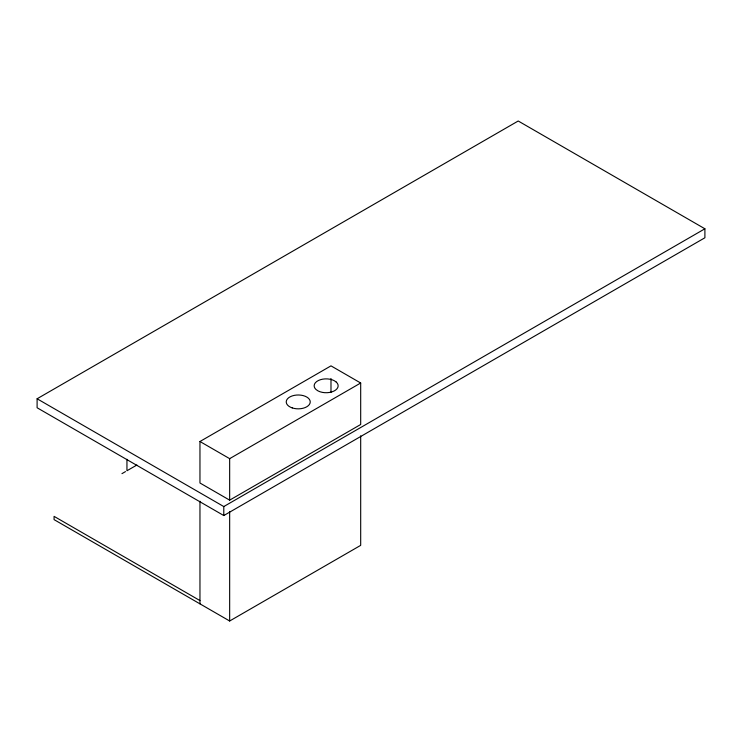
<?xml version="1.0" encoding="UTF-8"?>
<svg xmlns="http://www.w3.org/2000/svg" width="742" height="742" viewBox="0 0 742 742"><rect width="100%" height="100%" fill="white"/><g stroke="black" fill="none" stroke-linecap="round" stroke-linejoin="round"><path stroke-width="1.11" d="M37.1 398.769L518.213 121.002L704.9 228.786L704.9 237.774L223.787 515.542L37.1 407.757L37.1 398.769L223.787 506.554L704.9 228.786M121.957 473.646L125.491 471.606M136.899 465.021L126.947 470.762L126.947 459.279M199.96 441.509L330.988 365.862L360.686 383.011L360.686 424.498L229.658 500.145L199.96 482.996L199.96 441.509L229.658 458.658L360.686 383.011M199.96 600.584L54.073 516.358L54.073 519.623L229.658 620.998L360.686 545.351L360.686 435.795M330.988 378.541L330.988 392.37M229.658 458.658L229.658 500.145M229.658 511.442L229.658 620.998M223.787 506.554L223.787 515.542M199.96 501.23L199.96 603.849M336.237 382.047L334.215 380.665A12.002 6.928 0 0 0 318.392 380.516A12.002 6.928 0 0 0 316.064 389.55L318.086 390.932A12.002 6.928 0 0 0 333.909 391.09A12.002 6.928 0 0 0 336.237 382.047M292.237 407.915A12.002 6.928 0 0 0 310.239 401.914A12.002 6.928 0 0 0 292.237 395.913A12.002 6.928 0 0 0 292.237 407.915"/></g></svg>
